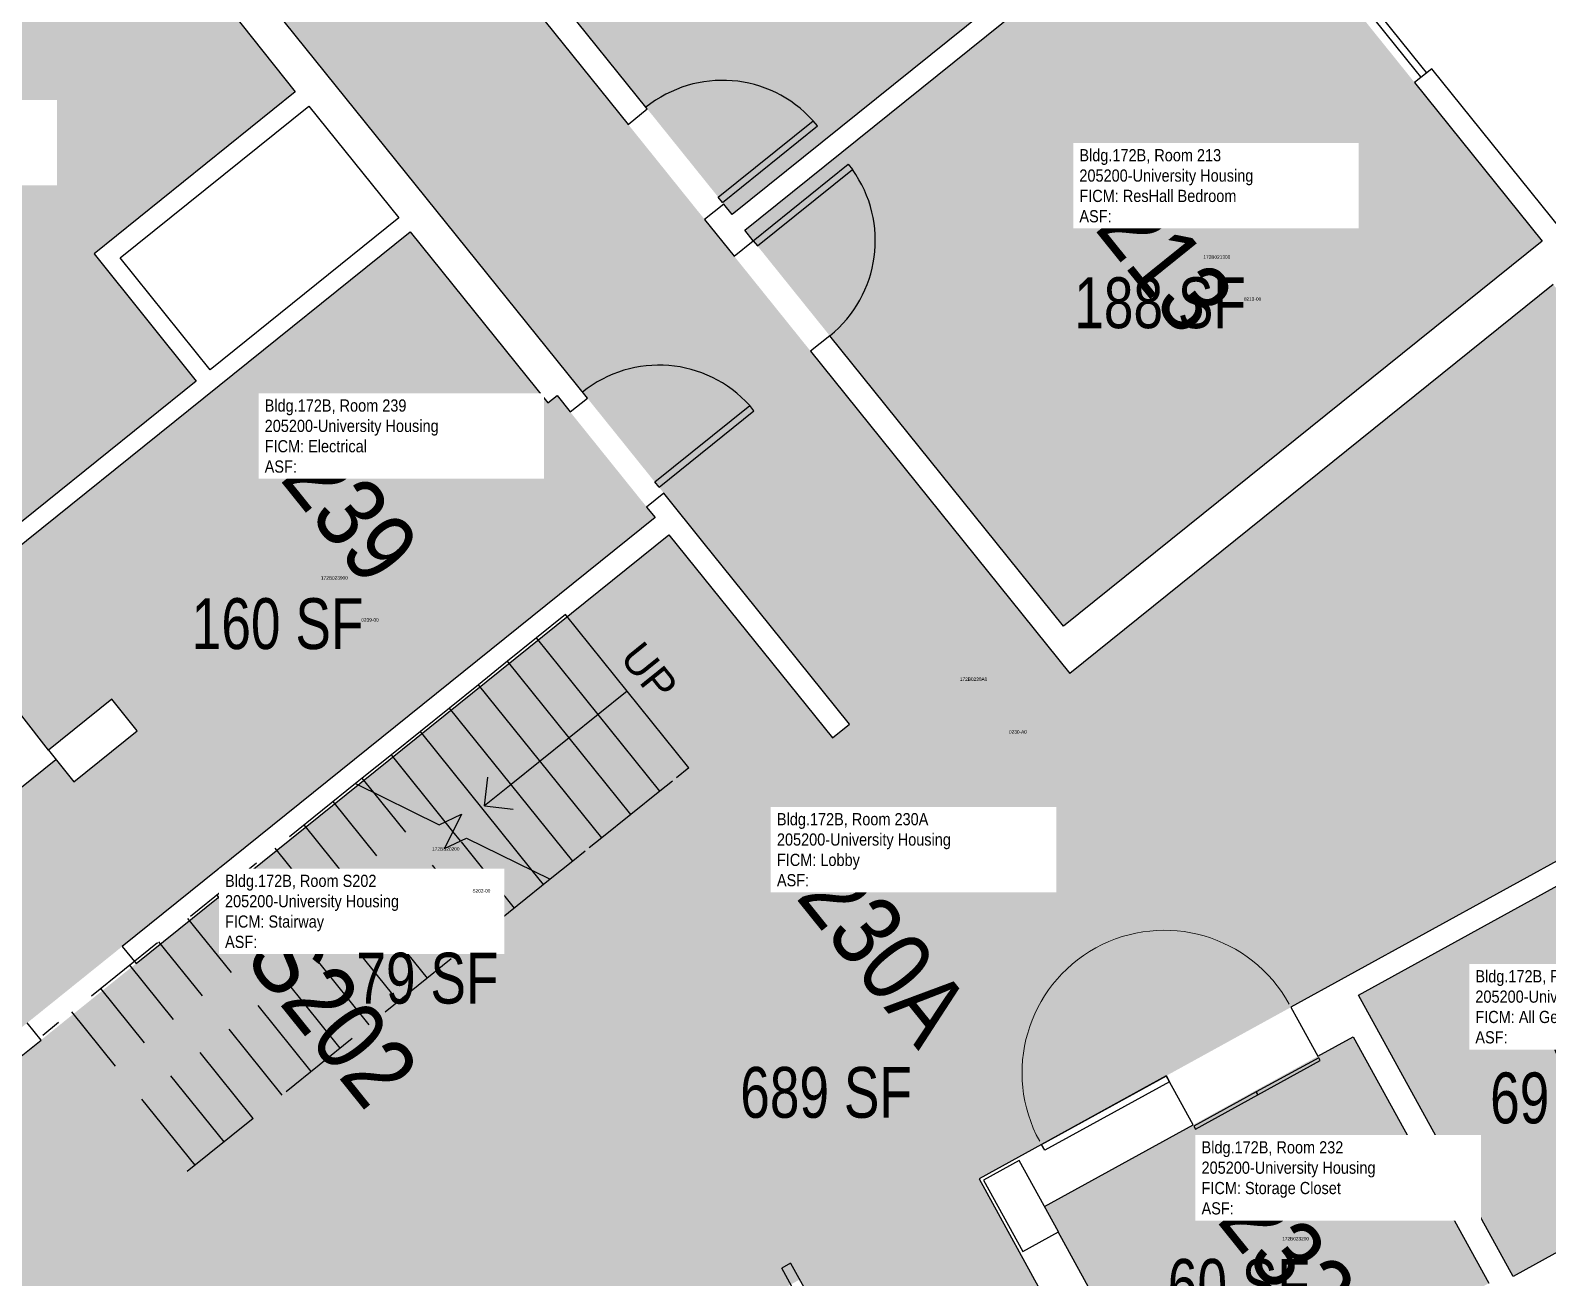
# Model space of a CAD drawing. Header units: inches. Extents: x 69233640 to 69235941, y 27660565 to 27663153.
# Drawn here: x 69234466.8 to 69234914.4, y 27661744.4 to 27662112.4 of the extents above; entities that cross this region are included whole.
import ezdxf
from ezdxf.enums import TextEntityAlignment as Align

# ---------------------------------------------------------------- set-up
doc = ezdxf.new("R2010")
doc.units = ezdxf.units.IN
doc.header["$LTSCALE"] = 100
doc.header["$MEASUREMENT"] = 0
doc.linetypes.add('DASHED2', pattern=[0.375, 0.25, -0.125])
for name, color, linetype in [('A-COLS', 5, 'CONTINUOUS'), ('A-DOOR', 2, 'CONTINUOUS'), ('A-FLOR', 3, 'CONTINUOUS'), ('A-GLAZ', 1, 'CONTINUOUS'), ('A-IDEN-RNUM', 7, 'CONTINUOUS'), ('A-IDEN-SNUM', 4, 'CONTINUOUS'), ('A-IDEN-VNUM', 4, 'CONTINUOUS'), ('A-WALL', 5, 'CONTINUOUS'), ('AREA-TEXT', 3, 'CONTINUOUS'), ('Rooms-Category-Color', 7, 'CONTINUOUS'), ('Rooms-College-Color', 7, 'CONTINUOUS'), ('Rooms-Department-Color', 7, 'CONTINUOUS'), ('Rooms-Division-Color', 7, 'CONTINUOUS'), ('Rooms-Information', 7, 'CONTINUOUS')]:
    doc.layers.add(name, color=color, linetype=linetype)
doc.styles.add('Arial', font='arial.ttf')
doc.styles.add('CP_AREA', font='arial.ttf', dxfattribs={"height": 15})
doc.styles.add('CP_ROOMSNUMBER', font='arial.ttf', dxfattribs={"height": 1})
doc.styles.add('CP_ROOMVNUMBER', font='arial.ttf', dxfattribs={"width": 0.85, "height": 0.075})

# ---------------------------------------------------------------- blocks, each defined once
blk = doc.blocks.new('08_Single-Flush - 08 Door_Single-Flush  3_-0_ x 7_-0_ - 45 MIN-2053442-LEVEL 2')
at = {"layer": 'A-DOOR'}
for p, q in [((16, 3.25), (16, 39.19)), ((18, 39.19), (16, 39.19)), ((18, 3.25), (18, 39.19)), ((18, 3.25), (16, 3.25))]:
    blk.add_line(p, q, dxfattribs=at)
at = {"layer": 'A-DOOR', "lineweight": 25}
blk.add_arc((18, 3.25), 36, 93.1847, 180, dxfattribs=at)
blk = doc.blocks.new('08_Single-Flush - 08 Door_Single-Flush  3_-0_ x 7_-0_-3899614-LEVEL 2')
at = {"layer": 'A-DOOR'}
for p, q in [((16, -3.62), (16, -39.57)), ((18, -3.62), (16, -3.62)), ((18, -3.62), (18, -39.57)), ((18, -39.57), (16, -39.57))]:
    blk.add_line(p, q, dxfattribs=at)
at = {"layer": 'A-DOOR', "lineweight": 25}
blk.add_arc((18, -3.62), 36, 180, 266.8153, dxfattribs=at)
blk = doc.blocks.new('08_Single-Flush - 08 Door_Single-Flush  3_-0_ x 7_-0_-3899613-LEVEL 2')
at = {"layer": 'A-DOOR'}
for p, q in [((16, 3.62), (16, 39.57)), ((18, 39.57), (16, 39.57)), ((18, 3.62), (18, 39.57)), ((18, 3.62), (16, 3.62))]:
    blk.add_line(p, q, dxfattribs=at)
at = {"layer": 'A-DOOR', "lineweight": 25}
blk.add_arc((18, 3.62), 36, 93.1847, 180, dxfattribs=at)
blk = doc.blocks.new('14_Elevator Door2 - Elevator Door - 3_-6_ x 7_-0_-4018236-LEVEL 2')
at = {"layer": 'A-DOOR'}
for p, q in [((0, -4.125), (-21, -4.125)), ((-21, -4.125), (-21, -5.125)), ((21, -4.125), (0, -4.125)), ((0, -4.125), (0, -5.125)), ((0, -5.125), (0, -4.125)), ((21, -5.125), (21, -4.125)), ((-21, -5.125), (0, -5.125)), ((0, -5.125), (21, -5.125))]:
    blk.add_line(p, q, dxfattribs=at)
blk = doc.blocks.new('ELEVATOR FIRE DOOR - 3_-6_ x 7_-0_-2898328-LEVEL 2')
at = {"layer": 'A-DOOR'}
for p, q in [((20.93, 0.07), (62.93, 0.07)), ((20.93, -1.93), (20.93, 0.07)), ((62.93, 0.07), (62.93, -1.93)), ((62.93, -1.93), (20.93, -1.93))]:
    blk.add_line(p, q, dxfattribs=at)
at = {"layer": 'A-DOOR', "lineweight": 5}
blk.add_arc((21, -3), 42, 180, 0, dxfattribs=at)

msp = doc.modelspace()

# ---------------------------------------------------------------- hatches: boundary and pattern name
at = {"layer": 'Rooms-Category-Color', "true_color": 0xadadad}
for points in [[(69234280.78, 27662534.97), (69234280.19, 27662535.7), (69234275.33, 27662541.73), (69234194.15, 27662642.63), (69234081.19, 27662783.02), (69233982.88, 27662905.19), (69233926.98, 27662974.68), (69233925.11, 27662973.17), (69233880.74, 27662937.47), (69233880.23, 27662937.07), (69233890.65, 27662924.12), (69233896.13, 27662917.3), (69233936.33, 27662867.34), (69234132.35, 27662623.72), (69234230.85, 27662501.3), (69234313.5, 27662398.58), (69234427.56, 27662256.84), (69234430.67, 27662252.96), (69234457.08, 27662220.14), (69234506.09, 27662159.23), (69234555.06, 27662098.37), (69234584.92, 27662061.25), (69234627.19, 27662008.72), (69234658.19, 27661970.2), (69234658.51, 27661969.8), (69234708.44, 27661907.75), (69234755.18, 27661945.36), (69234670.03, 27662051.19), (69234586.58, 27662154.91), (69234473.42, 27662295.54), (69234390.34, 27662398.8), (69234282.81, 27662532.44)], [(69234693.71, 27661743.87), (69234726.86, 27661681.01), (69234781.13, 27661710.92), (69234746.63, 27661773.59), (69234852.24, 27661831.7), (69234855.42, 27661833.45), (69234855.47, 27661833.48), (69234947.66, 27661884.2), (69234947.66, 27661884.2), (69235027.65, 27661928.21), (69235027.66, 27661928.19), (69235028.21, 27661928.49), (69235083.06, 27661958.67), (69235060.89, 27661998.96), (69235026.06, 27662062.27), (69234973.3, 27662033.67), (69234973.48, 27662033.34), (69234936.19, 27662012.82), (69234916, 27662037.41), (69234776.25, 27661924.96), (69234773.43, 27661922.69), (69234765.9, 27661932.04), (69234765.87, 27661932.09), (69234755.18, 27661945.36), (69234708.44, 27661907.75), (69234703.37, 27661903.68), (69234655.16, 27661963.59), (69234625.16, 27661939.45), (69234661.04, 27661894.86), (69234506.77, 27661770.73), (69234470.89, 27661815.32), (69234461.55, 27661807.8), (69234447.51, 27661825.24), (69234401.57, 27661799.97), (69234493.16, 27661633.52)], [(69234493.78, 27661842.08), (69234651.09, 27661968.65), (69234622.13, 27662004.65), (69234619.4, 27662002.46), (69234578.78, 27662052.94), (69234523.09, 27662008.13), (69234439.71, 27661941.04), (69234472.07, 27661900.02), (69234490.77, 27661915.06), (69234498.3, 27661905.71), (69234479.6, 27661890.67), (69234474.27, 27661897.29), (69234460.25, 27661886), (69234459.76, 27661885.61), (69234427.9, 27661859.98), (69234447.22, 27661835.97), (69234449.16, 27661833.56), (69234450.98, 27661831.3), (69234462.53, 27661816.94)], [(69234470.89, 27661815.32), (69234506.77, 27661770.73), (69234661.04, 27661894.86), (69234625.16, 27661939.45)], [(69234966.29, 27661778.97), (69234976.67, 27661784.68), (69234983.05, 27661773.07), (69235000.52, 27661782.68), (69234948.49, 27661877.24), (69234858.55, 27661827.75), (69234861.62, 27661822.17), (69234904.19, 27661744.8), (69234966.15, 27661778.9), (69234966.29, 27661778.97)]]:
    msp.add_hatch(color=253, dxfattribs=at).paths.add_polyline_path(points)
at = {"layer": 'Rooms-Category-Color', "true_color": 0x728ef3}
for points in [[(69234594.07, 27662157.17), (69234673.84, 27662058.03), (69234796.79, 27662156.96), (69234794.67, 27662159.59), (69234812.94, 27662174.28), (69234705.19, 27662308.19), (69234636.34, 27662252.79), (69234666.43, 27662215.39)], [(69234425.57, 27662248.93), (69234283.77, 27662134.84), (69234436.42, 27661945.13), (69234515.71, 27662008.93), (69234485.53, 27662046.44), (69234544.92, 27662094.22), (69234449.29, 27662213.88), (69234452.01, 27662216.07)], [(69234677.52, 27662053.45), (69234760.83, 27661949.91), (69234771.55, 27661936.58), (69234908.43, 27662046.72), (69234912.77, 27662050.21), (69234820.46, 27662164.93), (69234802.2, 27662150.24), (69234800.47, 27662152.38)], [(69234765.9, 27661765.36), (69234805.91, 27661692.64), (69234897.03, 27661742.78), (69234857.02, 27661815.5)]]:
    msp.add_hatch(color=171, dxfattribs=at).paths.add_polyline_path(points)
at = {"layer": 'Rooms-College-Color', "true_color": 0xadadad}
for points in [[(69234280.78, 27662534.97), (69234280.19, 27662535.7), (69234275.33, 27662541.73), (69234194.15, 27662642.63), (69234081.19, 27662783.02), (69233982.88, 27662905.19), (69233926.98, 27662974.68), (69233925.11, 27662973.17), (69233880.74, 27662937.47), (69233880.23, 27662937.07), (69233890.65, 27662924.12), (69233896.13, 27662917.3), (69233936.33, 27662867.34), (69234132.35, 27662623.72), (69234230.85, 27662501.3), (69234313.5, 27662398.58), (69234427.56, 27662256.84), (69234430.67, 27662252.96), (69234457.08, 27662220.14), (69234506.09, 27662159.23), (69234555.06, 27662098.37), (69234584.92, 27662061.25), (69234627.19, 27662008.72), (69234658.19, 27661970.2), (69234658.51, 27661969.8), (69234708.44, 27661907.75), (69234755.18, 27661945.36), (69234670.03, 27662051.19), (69234586.58, 27662154.91), (69234473.42, 27662295.54), (69234390.34, 27662398.8), (69234282.81, 27662532.44)], [(69234594.07, 27662157.17), (69234673.84, 27662058.03), (69234796.79, 27662156.96), (69234794.67, 27662159.59), (69234812.94, 27662174.28), (69234705.19, 27662308.19), (69234636.34, 27662252.79), (69234666.43, 27662215.39)], [(69234425.57, 27662248.93), (69234283.77, 27662134.84), (69234436.42, 27661945.13), (69234515.71, 27662008.93), (69234485.53, 27662046.44), (69234544.92, 27662094.22), (69234449.29, 27662213.88), (69234452.01, 27662216.07)], [(69234677.52, 27662053.45), (69234760.83, 27661949.91), (69234771.55, 27661936.58), (69234908.43, 27662046.72), (69234912.77, 27662050.21), (69234820.46, 27662164.93), (69234802.2, 27662150.24), (69234800.47, 27662152.38)], [(69234693.71, 27661743.87), (69234726.86, 27661681.01), (69234781.13, 27661710.92), (69234746.63, 27661773.59), (69234852.24, 27661831.7), (69234855.42, 27661833.45), (69234855.47, 27661833.48), (69234947.66, 27661884.2), (69234947.66, 27661884.2), (69235027.65, 27661928.21), (69235027.66, 27661928.19), (69235028.21, 27661928.49), (69235083.06, 27661958.67), (69235060.89, 27661998.96), (69235026.06, 27662062.27), (69234973.3, 27662033.67), (69234973.48, 27662033.34), (69234936.19, 27662012.82), (69234916, 27662037.41), (69234776.25, 27661924.96), (69234773.43, 27661922.69), (69234765.9, 27661932.04), (69234765.87, 27661932.09), (69234755.18, 27661945.36), (69234708.44, 27661907.75), (69234703.37, 27661903.68), (69234655.16, 27661963.59), (69234625.16, 27661939.45), (69234661.04, 27661894.86), (69234506.77, 27661770.73), (69234470.89, 27661815.32), (69234461.55, 27661807.8), (69234447.51, 27661825.24), (69234401.57, 27661799.97), (69234493.16, 27661633.52)], [(69234493.78, 27661842.08), (69234651.09, 27661968.65), (69234622.13, 27662004.65), (69234619.4, 27662002.46), (69234578.78, 27662052.94), (69234523.09, 27662008.13), (69234439.71, 27661941.04), (69234472.07, 27661900.02), (69234490.77, 27661915.06), (69234498.3, 27661905.71), (69234479.6, 27661890.67), (69234474.27, 27661897.29), (69234460.25, 27661886), (69234459.76, 27661885.61), (69234427.9, 27661859.98), (69234447.22, 27661835.97), (69234449.16, 27661833.56), (69234450.98, 27661831.3), (69234462.53, 27661816.94)], [(69234470.89, 27661815.32), (69234506.77, 27661770.73), (69234661.04, 27661894.86), (69234625.16, 27661939.45)], [(69234966.29, 27661778.97), (69234976.67, 27661784.68), (69234983.05, 27661773.07), (69235000.52, 27661782.68), (69234948.49, 27661877.24), (69234858.55, 27661827.75), (69234861.62, 27661822.17), (69234904.19, 27661744.8), (69234966.15, 27661778.9), (69234966.29, 27661778.97)], [(69234765.9, 27661765.36), (69234805.91, 27661692.64), (69234897.03, 27661742.78), (69234857.02, 27661815.5)]]:
    msp.add_hatch(color=253, dxfattribs=at).paths.add_polyline_path(points)
at = {"layer": 'Rooms-Department-Color', "true_color": 0xacacac}
for points in [[(69234280.78, 27662534.97), (69234280.19, 27662535.7), (69234275.33, 27662541.73), (69234194.15, 27662642.63), (69234081.19, 27662783.02), (69233982.88, 27662905.19), (69233926.98, 27662974.68), (69233925.11, 27662973.17), (69233880.74, 27662937.47), (69233880.23, 27662937.07), (69233890.65, 27662924.12), (69233896.13, 27662917.3), (69233936.33, 27662867.34), (69234132.35, 27662623.72), (69234230.85, 27662501.3), (69234313.5, 27662398.58), (69234427.56, 27662256.84), (69234430.67, 27662252.96), (69234457.08, 27662220.14), (69234506.09, 27662159.23), (69234555.06, 27662098.37), (69234584.92, 27662061.25), (69234627.19, 27662008.72), (69234658.19, 27661970.2), (69234658.51, 27661969.8), (69234708.44, 27661907.75), (69234755.18, 27661945.36), (69234670.03, 27662051.19), (69234586.58, 27662154.91), (69234473.42, 27662295.54), (69234390.34, 27662398.8), (69234282.81, 27662532.44)], [(69234693.71, 27661743.87), (69234726.86, 27661681.01), (69234781.13, 27661710.92), (69234746.63, 27661773.59), (69234852.24, 27661831.7), (69234855.42, 27661833.45), (69234855.47, 27661833.48), (69234947.66, 27661884.2), (69234947.66, 27661884.2), (69235027.65, 27661928.21), (69235027.66, 27661928.19), (69235028.21, 27661928.49), (69235083.06, 27661958.67), (69235060.89, 27661998.96), (69235026.06, 27662062.27), (69234973.3, 27662033.67), (69234973.48, 27662033.34), (69234936.19, 27662012.82), (69234916, 27662037.41), (69234776.25, 27661924.96), (69234773.43, 27661922.69), (69234765.9, 27661932.04), (69234765.87, 27661932.09), (69234755.18, 27661945.36), (69234708.44, 27661907.75), (69234703.37, 27661903.68), (69234655.16, 27661963.59), (69234625.16, 27661939.45), (69234661.04, 27661894.86), (69234506.77, 27661770.73), (69234470.89, 27661815.32), (69234461.55, 27661807.8), (69234447.51, 27661825.24), (69234401.57, 27661799.97), (69234493.16, 27661633.52)], [(69234493.78, 27661842.08), (69234651.09, 27661968.65), (69234622.13, 27662004.65), (69234619.4, 27662002.46), (69234578.78, 27662052.94), (69234523.09, 27662008.13), (69234439.71, 27661941.04), (69234472.07, 27661900.02), (69234490.77, 27661915.06), (69234498.3, 27661905.71), (69234479.6, 27661890.67), (69234474.27, 27661897.29), (69234460.25, 27661886), (69234459.76, 27661885.61), (69234427.9, 27661859.98), (69234447.22, 27661835.97), (69234449.16, 27661833.56), (69234450.98, 27661831.3), (69234462.53, 27661816.94)], [(69234470.89, 27661815.32), (69234506.77, 27661770.73), (69234661.04, 27661894.86), (69234625.16, 27661939.45)], [(69234966.29, 27661778.97), (69234976.67, 27661784.68), (69234983.05, 27661773.07), (69235000.52, 27661782.68), (69234948.49, 27661877.24), (69234858.55, 27661827.75), (69234861.62, 27661822.17), (69234904.19, 27661744.8), (69234966.15, 27661778.9), (69234966.29, 27661778.97)]]:
    msp.add_hatch(color=253, dxfattribs=at).paths.add_polyline_path(points)
at = {"layer": 'Rooms-Department-Color', "true_color": 0x604aed}
for points in [[(69234594.07, 27662157.17), (69234673.84, 27662058.03), (69234796.79, 27662156.96), (69234794.67, 27662159.59), (69234812.94, 27662174.28), (69234705.19, 27662308.19), (69234636.34, 27662252.79), (69234666.43, 27662215.39)], [(69234425.57, 27662248.93), (69234283.77, 27662134.84), (69234436.42, 27661945.13), (69234515.71, 27662008.93), (69234485.53, 27662046.44), (69234544.92, 27662094.22), (69234449.29, 27662213.88), (69234452.01, 27662216.07)], [(69234677.52, 27662053.45), (69234760.83, 27661949.91), (69234771.55, 27661936.58), (69234908.43, 27662046.72), (69234912.77, 27662050.21), (69234820.46, 27662164.93), (69234802.2, 27662150.24), (69234800.47, 27662152.38)], [(69234765.9, 27661765.36), (69234805.91, 27661692.64), (69234897.03, 27661742.78), (69234857.02, 27661815.5)]]:
    msp.add_hatch(color=173, dxfattribs=at).paths.add_polyline_path(points)
at = {"layer": 'Rooms-Division-Color', "true_color": 0xadadad}
for points in [[(69234280.78, 27662534.97), (69234280.19, 27662535.7), (69234275.33, 27662541.73), (69234194.15, 27662642.63), (69234081.19, 27662783.02), (69233982.88, 27662905.19), (69233926.98, 27662974.68), (69233925.11, 27662973.17), (69233880.74, 27662937.47), (69233880.23, 27662937.07), (69233890.65, 27662924.12), (69233896.13, 27662917.3), (69233936.33, 27662867.34), (69234132.35, 27662623.72), (69234230.85, 27662501.3), (69234313.5, 27662398.58), (69234427.56, 27662256.84), (69234430.67, 27662252.96), (69234457.08, 27662220.14), (69234506.09, 27662159.23), (69234555.06, 27662098.37), (69234584.92, 27662061.25), (69234627.19, 27662008.72), (69234658.19, 27661970.2), (69234658.51, 27661969.8), (69234708.44, 27661907.75), (69234755.18, 27661945.36), (69234670.03, 27662051.19), (69234586.58, 27662154.91), (69234473.42, 27662295.54), (69234390.34, 27662398.8), (69234282.81, 27662532.44)], [(69234693.71, 27661743.87), (69234726.86, 27661681.01), (69234781.13, 27661710.92), (69234746.63, 27661773.59), (69234852.24, 27661831.7), (69234855.42, 27661833.45), (69234855.47, 27661833.48), (69234947.66, 27661884.2), (69234947.66, 27661884.2), (69235027.65, 27661928.21), (69235027.66, 27661928.19), (69235028.21, 27661928.49), (69235083.06, 27661958.67), (69235060.89, 27661998.96), (69235026.06, 27662062.27), (69234973.3, 27662033.67), (69234973.48, 27662033.34), (69234936.19, 27662012.82), (69234916, 27662037.41), (69234776.25, 27661924.96), (69234773.43, 27661922.69), (69234765.9, 27661932.04), (69234765.87, 27661932.09), (69234755.18, 27661945.36), (69234708.44, 27661907.75), (69234703.37, 27661903.68), (69234655.16, 27661963.59), (69234625.16, 27661939.45), (69234661.04, 27661894.86), (69234506.77, 27661770.73), (69234470.89, 27661815.32), (69234461.55, 27661807.8), (69234447.51, 27661825.24), (69234401.57, 27661799.97), (69234493.16, 27661633.52)], [(69234493.78, 27661842.08), (69234651.09, 27661968.65), (69234622.13, 27662004.65), (69234619.4, 27662002.46), (69234578.78, 27662052.94), (69234523.09, 27662008.13), (69234439.71, 27661941.04), (69234472.07, 27661900.02), (69234490.77, 27661915.06), (69234498.3, 27661905.71), (69234479.6, 27661890.67), (69234474.27, 27661897.29), (69234460.25, 27661886), (69234459.76, 27661885.61), (69234427.9, 27661859.98), (69234447.22, 27661835.97), (69234449.16, 27661833.56), (69234450.98, 27661831.3), (69234462.53, 27661816.94)], [(69234470.89, 27661815.32), (69234506.77, 27661770.73), (69234661.04, 27661894.86), (69234625.16, 27661939.45)], [(69234966.29, 27661778.97), (69234976.67, 27661784.68), (69234983.05, 27661773.07), (69235000.52, 27661782.68), (69234948.49, 27661877.24), (69234858.55, 27661827.75), (69234861.62, 27661822.17), (69234904.19, 27661744.8), (69234966.15, 27661778.9), (69234966.29, 27661778.97)]]:
    msp.add_hatch(color=253, dxfattribs=at).paths.add_polyline_path(points)
at = {"layer": 'Rooms-Division-Color', "true_color": 0x604aed}
for points in [[(69234594.07, 27662157.17), (69234673.84, 27662058.03), (69234796.79, 27662156.96), (69234794.67, 27662159.59), (69234812.94, 27662174.28), (69234705.19, 27662308.19), (69234636.34, 27662252.79), (69234666.43, 27662215.39)], [(69234425.57, 27662248.93), (69234283.77, 27662134.84), (69234436.42, 27661945.13), (69234515.71, 27662008.93), (69234485.53, 27662046.44), (69234544.92, 27662094.22), (69234449.29, 27662213.88), (69234452.01, 27662216.07)], [(69234677.52, 27662053.45), (69234760.83, 27661949.91), (69234771.55, 27661936.58), (69234908.43, 27662046.72), (69234912.77, 27662050.21), (69234820.46, 27662164.93), (69234802.2, 27662150.24), (69234800.47, 27662152.38)], [(69234765.9, 27661765.36), (69234805.91, 27661692.64), (69234897.03, 27661742.78), (69234857.02, 27661815.5)]]:
    msp.add_hatch(color=173, dxfattribs=at).paths.add_polyline_path(points)

# ---------------------------------------------------------------- linework, layer by layer
at = {"layer": 'A-COLS', "lineweight": -3}
for p, q in [((69234490.77, 27661915.06), (69234472.07, 27661900.02)), ((69234498.3, 27661905.71), (69234490.77, 27661915.06)), ((69234479.6, 27661890.67), (69234498.3, 27661905.71)), ((69234472.07, 27661900.02), (69234479.6, 27661890.67)), ((69234758.48, 27661778.97), (69234747.97, 27661773.19)), ((69234770.05, 27661757.95), (69234758.48, 27661778.97)), ((69234747.97, 27661773.19), (69234759.54, 27661752.16)), ((69234759.54, 27661752.16), (69234770.05, 27661757.95))]:
    msp.add_line(p, q, dxfattribs=at)
at = {"layer": 'A-FLOR', "lineweight": -3}
for p, q in [((69234624.68, 27661940.04), (69234616.11, 27661933.15)), ((69234661.04, 27661894.86), (69234624.68, 27661940.04)), ((69234616.11, 27661933.15), (69234607.54, 27661926.25)), ((69234652.47, 27661887.96), (69234616.11, 27661933.15)), ((69234607.54, 27661926.25), (69234598.97, 27661919.36)), ((69234643.9, 27661881.06), (69234607.54, 27661926.25)), ((69234598.97, 27661919.36), (69234590.4, 27661912.46)), ((69234635.33, 27661874.17), (69234598.97, 27661919.36)), ((69234642.86, 27661917.45), (69234634.29, 27661910.55)), ((69234590.4, 27661912.46), (69234581.83, 27661905.57)), ((69234626.76, 27661867.27), (69234590.4, 27661912.46)), ((69234634.29, 27661910.55), (69234625.72, 27661903.66)), ((69234581.83, 27661905.57), (69234573.26, 27661898.67)), ((69234614.79, 27661864.59), (69234581.83, 27661905.57)), ((69234625.72, 27661903.66), (69234617.15, 27661896.76)), ((69234573.26, 27661898.67), (69234564.69, 27661891.77)), ((69234589.17, 27661878.89), (69234573.26, 27661898.67)), ((69234617.15, 27661896.76), (69234608.58, 27661889.87)), ((69234661.04, 27661894.86), (69234657.34, 27661891.88)), ((69234564.69, 27661891.77), (69234562.72, 27661890.19)), ((69234562.72, 27661890.19), (69234587.4, 27661878.06)), ((69234568.08, 27661887.56), (69234564.69, 27661891.77)), ((69234600.78, 27661883.6), (69234601.7, 27661892.03)), ((69234608.58, 27661889.87), (69234600.78, 27661883.6)), ((69234656.17, 27661890.94), (69234652.47, 27661887.96)), ((69234652.47, 27661887.96), (69234643.9, 27661881.06)), ((69234587.4, 27661878.06), (69234593.92, 27661881.12)), ((69234593.92, 27661881.12), (69234588.95, 27661871.03)), ((69234600.78, 27661883.6), (69234609.22, 27661882.68)), ((69234643.9, 27661881.06), (69234635.33, 27661874.17)), ((69234588.95, 27661871.03), (69234595.47, 27661874.09)), ((69234593.7, 27661873.26), (69234591.44, 27661876.08)), ((69234595.47, 27661874.09), (69234620.15, 27661861.96)), ((69234635.33, 27661874.17), (69234631.62, 27661871.19)), ((69234630.46, 27661870.25), (69234626.76, 27661867.27)), ((69234626.76, 27661867.27), (69234620.15, 27661861.96))]:
    msp.add_line(p, q, dxfattribs=at)
at = {"layer": 'A-FLOR', "linetype": 'DASHED2', "lineweight": -3}
for p, q in [((69234562.72, 27661890.19), (69234470.41, 27661815.92)), ((69234601.04, 27661846.59), (69234568.08, 27661887.56)), ((69234592.47, 27661839.69), (69234556.12, 27661884.88)), ((69234583.9, 27661832.79), (69234547.54, 27661877.98)), ((69234591.44, 27661876.08), (69234589.17, 27661878.89)), ((69234609.61, 27661853.48), (69234593.7, 27661873.26)), ((69234575.33, 27661825.9), (69234538.97, 27661871.09)), ((69234566.76, 27661819), (69234530.4, 27661864.19)), ((69234618.19, 27661860.38), (69234614.79, 27661864.59)), ((69234620.15, 27661861.96), (69234506.77, 27661770.73)), ((69234558.19, 27661812.11), (69234521.83, 27661857.29)), ((69234549.62, 27661805.21), (69234513.26, 27661850.4)), ((69234541.05, 27661798.31), (69234504.69, 27661843.5)), ((69234532.48, 27661791.42), (69234496.12, 27661836.61)), ((69234523.91, 27661784.52), (69234487.55, 27661829.71)), ((69234515.34, 27661777.63), (69234478.98, 27661822.82))]:
    msp.add_line(p, q, dxfattribs=at)
at = {"layer": 'A-GLAZ', "lineweight": -3}
for p, q in [((69234875.69, 27662100.27), (69234863.15, 27662115.85)), ((69234864.71, 27662117.11), (69234877.25, 27662101.53)), ((69234876.94, 27662098.71), (69234875.69, 27662100.27)), ((69234877.25, 27662101.53), (69234878.5, 27662099.97))]:
    msp.add_line(p, q, dxfattribs=at)
at = {"layer": 'A-WALL', "lineweight": -3}
for p, q in [((69234500.34, 27662262.09), (69234643.11, 27662084.65)), ((69234631.08, 27662003.89), (69234457.08, 27662220.14)), ((69234496.03, 27662155.78), (69234544.92, 27662094.22)), ((69234648.76, 27662089.19), (69234594.07, 27662157.17)), ((69234796.79, 27662156.96), (69234673.84, 27662058.03)), ((69234677.52, 27662053.45), (69234800.47, 27662152.38)), ((69234880.22, 27662101.03), (69234875.15, 27662096.95)), ((69234942.45, 27662023.68), (69234880.22, 27662101.03)), ((69234875.15, 27662096.95), (69234912.77, 27662050.21)), ((69234544.92, 27662094.22), (69234485.56, 27662046.46)), ((69234493.22, 27662045.25), (69234548.91, 27662090.06)), ((69234548.91, 27662090.06), (69234575.49, 27662057.03)), ((69234643.11, 27662084.65), (69234648.76, 27662089.19)), ((69234671.33, 27662061.14), (69234665.68, 27662056.6)), ((69234673.84, 27662058.03), (69234671.33, 27662061.14)), ((69234575.49, 27662057.03), (69234519.79, 27662012.22)), ((69234665.68, 27662056.6), (69234674.38, 27662045.79)), ((69234439.71, 27661941.04), (69234578.78, 27662052.94)), ((69234578.78, 27662052.94), (69234619.4, 27662002.46)), ((69234680.03, 27662050.33), (69234677.52, 27662053.45)), ((69234485.56, 27662046.46), (69234515.71, 27662008.93)), ((69234674.38, 27662045.79), (69234680.03, 27662050.33)), ((69234912.77, 27662050.21), (69234771.55, 27661936.58)), ((69234519.79, 27662012.22), (69234493.22, 27662045.25)), ((69234916, 27662037.41), (69234773.43, 27661922.69)), ((69234702.6, 27662022.29), (69234696.95, 27662017.74)), ((69234771.55, 27661936.58), (69234702.6, 27662022.29)), ((69234696.95, 27662017.74), (69234773.43, 27661922.69)), ((69234515.71, 27662008.93), (69234436.42, 27661945.13)), ((69234619.4, 27662002.46), (69234622.13, 27662004.65)), ((69234622.13, 27662004.65), (69234626.01, 27661999.82)), ((69234626.01, 27661999.82), (69234631.08, 27662003.89)), ((69234653.65, 27661975.84), (69234648.58, 27661971.77)), ((69234665.57, 27661961.02), (69234653.65, 27661975.84)), ((69234648.58, 27661971.77), (69234651.09, 27661968.65)), ((69234651.09, 27661968.65), (69234493.89, 27661842.17)), ((69234497.97, 27661837.11), (69234655.16, 27661963.59)), ((69234655.16, 27661963.59), (69234703.37, 27661903.68)), ((69234673.72, 27661950.9), (69234665.57, 27661961.02)), ((69234708.44, 27661907.75), (69234673.72, 27661950.9)), ((69234472.07, 27661900.02), (69234454.13, 27661923.12)), ((69234703.37, 27661903.68), (69234708.44, 27661907.75)), ((69234427.9, 27661859.98), (69234474.27, 27661897.29)), ((69234949.96, 27661885.47), (69234855.42, 27661833.45)), ((69234858.55, 27661827.75), (69234948.49, 27661877.24)), ((69234493.89, 27661842.17), (69234497.97, 27661837.11)), ((69234855.41, 27661833.45), (69234838.64, 27661824.22)), ((69234904.19, 27661744.8), (69234858.55, 27661827.75)), ((69234838.64, 27661824.22), (69234840.69, 27661820.5)), ((69234469.92, 27661814.54), (69234465.85, 27661819.6)), ((69234840.69, 27661820.5), (69234846.6, 27661809.76)), ((69234461.55, 27661807.8), (69234469.92, 27661814.54)), ((69234846.6, 27661809.76), (69234857.02, 27661815.5)), ((69234857.02, 27661815.5), (69234897.03, 27661742.78)), ((69234801.85, 27661803.97), (69234746.63, 27661773.59)), ((69234803.89, 27661800.25), (69234801.85, 27661803.97)), ((69234809.8, 27661789.52), (69234803.89, 27661800.25)), ((69234765.95, 27661765.39), (69234809.8, 27661789.52)), ((69234966.15, 27661778.9), (69234905.07, 27661745.29)), ((69234746.63, 27661773.59), (69234800.35, 27661676)), ((69234805.91, 27661692.64), (69234770, 27661757.92)), ((69234691.06, 27661748.68), (69234688.43, 27661747.24)), ((69234693.79, 27661737.49), (69234688.43, 27661747.24)), ((69234691.06, 27661748.68), (69234696.42, 27661738.94)), ((69234905.07, 27661745.29), (69234904.19, 27661744.8))]:
    msp.add_line(p, q, dxfattribs=at)

# ---------------------------------------------------------------- block references
at = {"layer": 'A-DOOR', "lineweight": -3}
for name, p, rotation in [('08_Single-Flush - 08 Door_Single-Flush  3_-0_ x 7_-0_-3899613-LEVEL 2', (69234656.83, 27662073.38), 308.8208220825775), ('08_Single-Flush - 08 Door_Single-Flush  3_-0_ x 7_-0_-3899614-LEVEL 2', (69234688.49, 27662034.04), 128.8208220825774), ('08_Single-Flush - 08 Door_Single-Flush  3_-0_ x 7_-0_ - 45 MIN-2053442-LEVEL 2', (69234638.41, 27661989.6), 308.8208220825775), ('ELEVATOR FIRE DOOR - 3_-6_ x 7_-0_-2898328-LEVEL 2', (69234821.17, 27661812.4), 208.8208220825777), ('14_Elevator Door2 - Elevator Door - 3_-6_ x 7_-0_-4018236-LEVEL 2', (69234826.45, 27661802.82), 28.82082208257742)]:
    msp.add_blockref(name, p, dxfattribs=dict(at, rotation=rotation))

# ---------------------------------------------------------------- texts
at = {"layer": 'A-FLOR', "lineweight": -3, "style": 'Arial'}
msp.add_text('UP', height=9, rotation=308.8208, dxfattribs=at).set_placement((69234640.38, 27661927.21))
at = {"layer": 'A-IDEN-RNUM', "style": 'CP_ROOMSNUMBER'}
for s, p in [('0213-00', (69234824.75, 27662032.62)), ('0239-00', (69234564.4, 27661937.97)), ('0230-A0', (69234755.47, 27661904.93)), ('S202-00', (69234597.19, 27661858.04))]:
    msp.add_text(s, height=1, dxfattribs=at).set_placement(p)
at = {"layer": 'A-IDEN-SNUM', "lineweight": -3, "style": 'Arial'}
for s, p in [('172B021300', (69234816.79, 27662045.5)), ('172B023900', (69234556.45, 27661950.85)), ('172B0230A0', (69234745.02, 27661920.99)), ('172BS20200', (69234589.32, 27661870.91)), ('172B023200', (69234840.03, 27661755.94))]:
    msp.add_text(s, height=1, dxfattribs=at).set_placement(p, align=Align.MIDDLE_CENTER)
at = {"layer": 'A-IDEN-VNUM', "lineweight": -3, "style": 'CP_ROOMVNUMBER', "width": 0.85}
for s, p in [('213', (69234801.71, 27662044.14)), ('239', (69234561.36, 27661970.3)), ('230A', (69234718.74, 27661840.49)), ('S202', (69234555.91, 27661822.31)), ('234A', (69234931.24, 27661809.59)), ('232', (69234837.75, 27661751.48))]:
    msp.add_text(s, height=21, rotation=308.8208, dxfattribs=at).set_placement(p, align=Align.MIDDLE_CENTER)
at = {"layer": 'AREA-TEXT', "lineweight": -3, "style": 'CP_AREA', "width": 0.75}
for s, p in [('188 SF', (69234800.04, 27662032.02)), ('160 SF', (69234539.69, 27661937.37)), ('79 SF', (69234583.9, 27661832.79)), ('689 SF', (69234701.51, 27661799.1)), ('69 SF', (69234918.37, 27661797.46)), ('60 SF', (69234823.28, 27661742.46))]:
    msp.add_text(s, height=15, dxfattribs=at).set_placement(p, align=Align.MIDDLE_CENTER)

# ---------------------------------------------------------------- next in the draw order: texts
at = {"layer": 'Rooms-Information', "char_height": 3.6, "width": 80.64, "attachment_point": 7, "style": 'CP_ROOMVNUMBER', "bg_fill": 3, "box_fill_scale": 1.5, "bg_fill_color": 256, "bg_fill_true_color": 13158600, "bg_fill_transparency": 0}
for s, insert in [('Bldg.172B, Room 240^M^J205200-University Housing^M^JFICM: Study Lounge^M^JASF: ', (69234392.15, 27662068.4)), ('Bldg.172B, Room 213^M^J205200-University Housing^M^JFICM: ResHall Bedroom^M^JASF: ', (69234776.24, 27662055.69)), ('Bldg.172B, Room 239^M^J205200-University Housing^M^JFICM: Electrical^M^JASF: ', (69234535.89, 27661981.85)), ('Bldg.172B, Room 230A^M^J205200-University Housing^M^JFICM: Lobby^M^JASF: ', (69234687.01, 27661859.83)), ('Bldg.172B, Room S202^M^J205200-University Housing^M^JFICM: Stairway^M^JASF: ', (69234524.19, 27661841.64)), ('Bldg.172B, Room 234A^M^J205200-University Housing^M^JFICM: All Gender Restroom^M^JASF: ', (69234893.06, 27661813.49)), ('Bldg.172B, Room 232^M^J205200-University Housing^M^JFICM: Storage Closet^M^JASF: ', (69234812.28, 27661763.03))]:
    msp.add_mtext(s, dxfattribs=dict(at, insert=insert))

doc.saveas('drawing.dxf')
